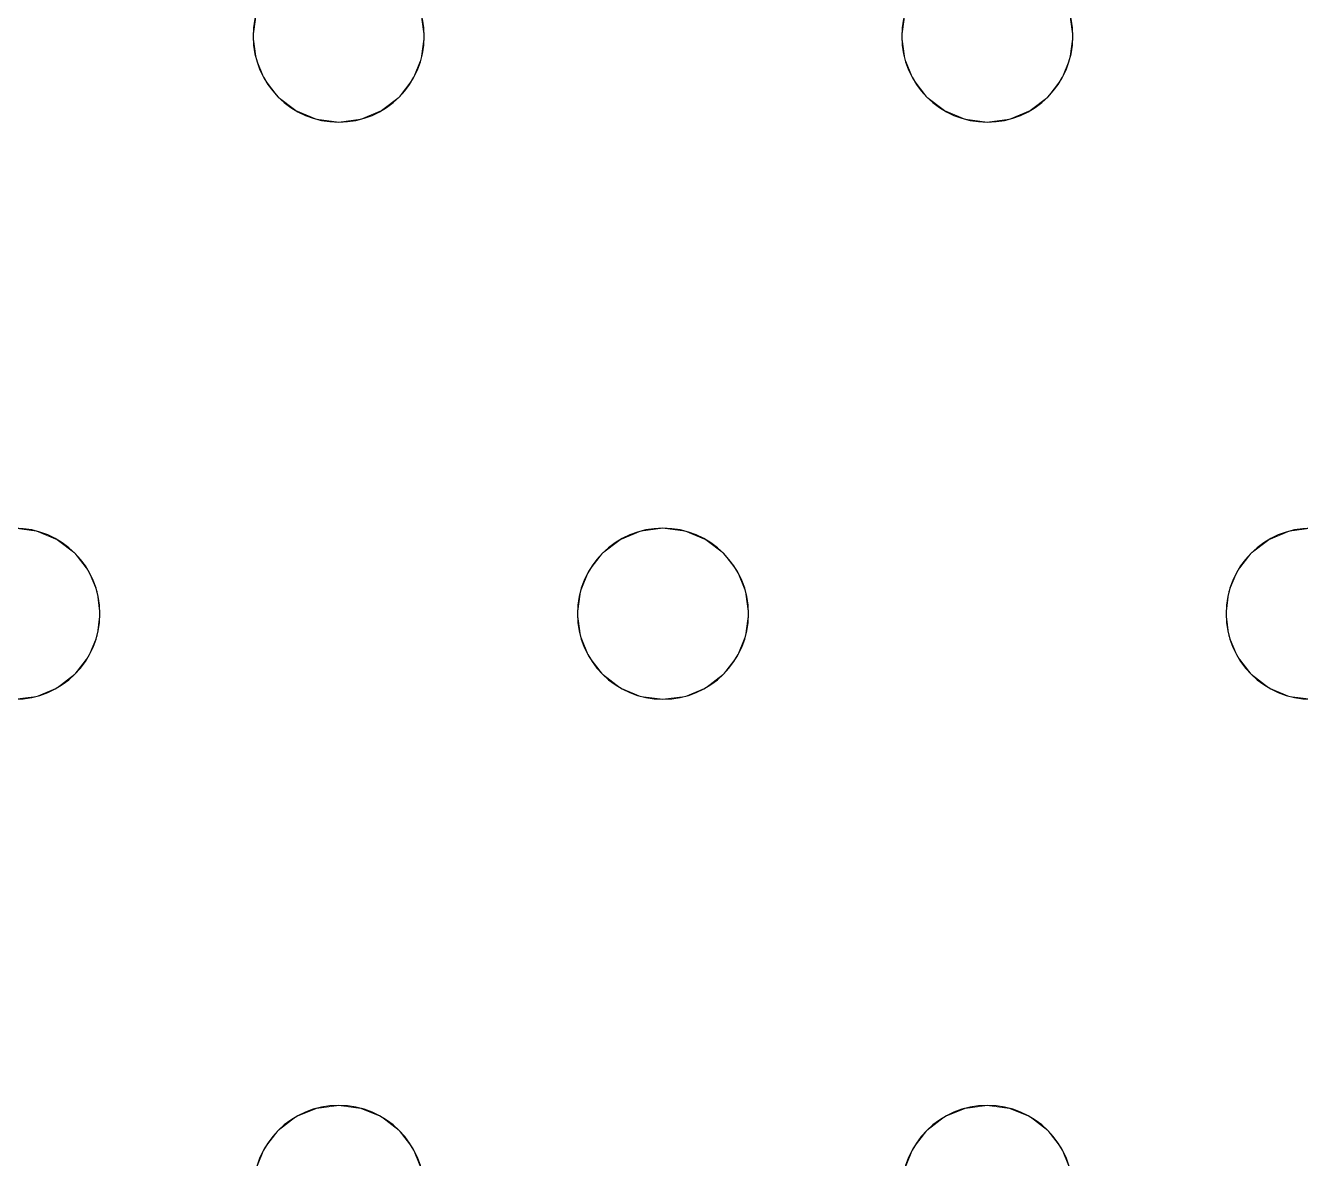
# Model space of a CAD drawing. Header units: millimetres. Extents: x -1 to 1601, y -701 to 1.
# Drawn here: x 1109 to 1168.6, y -339.5 to -286.5 of the extents above; entities that cross this region are included whole.
import ezdxf

# ---------------------------------------------------------------- set-up
doc = ezdxf.new("R2010")
doc.units = ezdxf.units.MM
doc.layers.add('IQ_200_3D', color=1, linetype='Continuous')
doc.layers.add('IQ_204_2D', color=7, linetype='Continuous')

msp = doc.modelspace()

# ---------------------------------------------------------------- linework, layer by layer
at = {"layer": 'IQ_200_3D', "lineweight": 18}
for points, invisible_edges in [([(122.762, -68.034, 850), (1477.238, -68.034, 850), (1477.238, -397.966, 850), (122.762, -397.966, 850)], 10), ([(122.762, -68.034, 860), (122.762, -397.966, 860), (1477.238, -397.966, 860), (1477.238, -68.034, 860)], 5), ([(1119.754, -285.965, 890), (1120.154, -285, 890), (1097.148, -285.965, 890), (1097.284, -287, 890)], 10), ([(1127.481, -285.965, 888), (1150.487, -285, 888), (1150.087, -285.965, 888), (1127.618, -287, 888)], 5), ([(1150.087, -285.965, 890), (1150.487, -285, 890), (1127.481, -285.965, 890), (1127.618, -287, 890)], 10), ([(1180.421, -285.965, 890), (1180.82, -285, 890), (1157.815, -285.965, 890), (1157.951, -287, 890)], 10), ([(1097.284, -287, 888), (1097.148, -285.965, 888), (1119.754, -285.965, 888), (1119.618, -287, 888)], 10), ([(1097.284, -287, 890), (1097.148, -288.035, 890), (1119.618, -287, 890), (1119.754, -285.965, 890)], 10), ([(1119.754, -285.965, 890), (1119.618, -287, 890), (1119.618, -287, 888), (1119.754, -285.965, 888)], 8), ([(1127.618, -287, 890), (1127.481, -285.965, 890), (1127.481, -285.965, 888), (1127.618, -287, 888)], 2), ([(1149.951, -287, 888), (1127.481, -288.035, 888), (1127.618, -287, 888), (1150.087, -285.965, 888)], 5), ([(1149.951, -287, 890), (1150.087, -285.965, 890), (1127.618, -287, 890), (1127.481, -288.035, 890)], 10), ([(1150.087, -285.965, 890), (1149.951, -287, 890), (1149.951, -287, 888), (1150.087, -285.965, 888)], 8), ([(1157.951, -287, 890), (1157.815, -285.965, 890), (1157.815, -285.965, 888), (1157.951, -287, 888)], 2), ([(1157.951, -287, 888), (1157.815, -285.965, 888), (1180.421, -285.965, 888), (1180.284, -287, 888)], 10), ([(1180.284, -287, 890), (1180.421, -285.965, 890), (1157.951, -287, 890), (1157.815, -288.035, 890)], 10), ([(1119.754, -288.035, 890), (1119.618, -287, 890), (1097.148, -288.035, 890), (1096.748, -289, 890)], 10), ([(1097.148, -288.035, 888), (1097.284, -287, 888), (1119.618, -287, 888), (1119.754, -288.035, 888)], 10), ([(1119.618, -287, 890), (1119.754, -288.035, 890), (1119.754, -288.035, 888), (1119.618, -287, 888)], 2), ([(1150.087, -288.035, 888), (1127.082, -289, 888), (1127.481, -288.035, 888), (1149.951, -287, 888)], 5), ([(1150.087, -288.035, 890), (1149.951, -287, 890), (1127.481, -288.035, 890), (1127.082, -289, 890)], 10), ([(1127.481, -288.035, 890), (1127.618, -287, 890), (1127.618, -287, 888), (1127.481, -288.035, 888)], 8), ([(1149.951, -287, 890), (1150.087, -288.035, 890), (1150.087, -288.035, 888), (1149.951, -287, 888)], 2), ([(1180.421, -288.035, 890), (1180.284, -287, 890), (1157.815, -288.035, 890), (1157.415, -289, 890)], 10), ([(1157.815, -288.035, 890), (1157.951, -287, 890), (1157.951, -287, 888), (1157.815, -288.035, 888)], 8), ([(1157.815, -288.035, 888), (1157.951, -287, 888), (1180.284, -287, 888), (1180.421, -288.035, 888)], 10), ([(1119.754, -288.035, 888), (1120.154, -289, 888), (1096.748, -289, 888), (1097.148, -288.035, 888)], 10), ([(1120.154, -289, 890), (1119.754, -288.035, 890), (1096.748, -289, 890)], 14), ([(1119.754, -288.035, 890), (1120.154, -289, 890), (1120.154, -289, 888), (1119.754, -288.035, 888)], 10), ([(1127.082, -289, 890), (1127.481, -288.035, 890), (1127.481, -288.035, 888), (1127.082, -289, 888)], 10), ([(1127.082, -289, 888), (1150.087, -288.035, 888), (1150.487, -289, 888), (1138.784, -310, 888)], 13), ([(1150.487, -289, 890), (1150.087, -288.035, 890), (1127.082, -289, 890)], 14), ([(1150.087, -288.035, 890), (1150.487, -289, 890), (1150.487, -289, 888), (1150.087, -288.035, 888)], 10), ([(1157.415, -289, 890), (1157.815, -288.035, 890), (1157.815, -288.035, 888), (1157.415, -289, 888)], 10), ([(1157.815, -288.035, 888), (1180.421, -288.035, 888), (1157.415, -289, 888)], 3), ([(1180.82, -289, 888), (1169.118, -310, 888), (1157.415, -289, 888), (1180.421, -288.035, 888)], 7), ([(1180.82, -289, 890), (1180.421, -288.035, 890), (1157.415, -289, 890), (1169.118, -310, 890)], 14), ([(1108.451, -310, 888), (1096.113, -289.828, 888), (1096.748, -289, 888), (1120.154, -289, 888)], 13), ([(1120.154, -289, 890), (1096.748, -289, 890), (1108.451, -310, 890), (1120.789, -289.828, 890)], 7), ([(1108.451, -310, 888), (1120.154, -289, 888), (1120.789, -289.828, 888), (1109.486, -310.136, 888)], 5), ([(1120.154, -289, 890), (1120.789, -289.828, 890), (1120.789, -289.828, 888), (1120.154, -289, 888)], 10), ([(1126.446, -289.828, 890), (1127.082, -289, 890), (1127.082, -289, 888), (1126.446, -289.828, 888)], 10), ([(1138.784, -310, 888), (1126.446, -289.828, 888), (1127.082, -289, 888)], 13), ([(1127.082, -289, 890), (1126.446, -289.828, 890), (1138.784, -310, 890)], 14), ([(1138.784, -310, 890), (1151.122, -289.828, 890), (1150.487, -289, 890), (1127.082, -289, 890)], 13), ([(1138.784, -310, 888), (1150.487, -289, 888), (1151.122, -289.828, 888), (1139.82, -310.136, 888)], 5), ([(1150.487, -289, 890), (1151.122, -289.828, 890), (1151.122, -289.828, 888), (1150.487, -289, 888)], 10), ([(1156.779, -289.828, 890), (1157.415, -289, 890), (1157.415, -289, 888), (1156.779, -289.828, 888)], 10), ([(1156.779, -289.828, 888), (1157.415, -289, 888), (1169.118, -310, 888), (1168.082, -310.136, 888)], 10), ([(1169.118, -310, 890), (1157.415, -289, 890), (1156.779, -289.828, 890), (1168.082, -310.136, 890)], 5), ([(1109.486, -310.136, 890), (1121.618, -290.464, 890), (1120.789, -289.828, 890), (1108.451, -310, 890)], 5), ([(1109.486, -310.136, 888), (1120.789, -289.828, 888), (1121.618, -290.464, 888), (1110.451, -310.536, 888)], 5), ([(1120.789, -289.828, 890), (1121.618, -290.464, 890), (1121.618, -290.464, 888), (1120.789, -289.828, 888)], 10), ([(1125.618, -290.464, 890), (1126.446, -289.828, 890), (1126.446, -289.828, 888), (1125.618, -290.464, 888)], 10), ([(1137.749, -310.136, 888), (1125.618, -290.464, 888), (1126.446, -289.828, 888), (1138.784, -310, 888)], 5), ([(1137.749, -310.136, 890), (1138.784, -310, 890), (1126.446, -289.828, 890), (1125.618, -290.464, 890)], 10), ([(1139.82, -310.136, 890), (1151.951, -290.464, 890), (1151.122, -289.828, 890), (1138.784, -310, 890)], 5), ([(1151.951, -290.464, 888), (1140.784, -310.536, 888), (1139.82, -310.136, 888), (1151.122, -289.828, 888)], 5), ([(1151.122, -289.828, 890), (1151.951, -290.464, 890), (1151.951, -290.464, 888), (1151.122, -289.828, 888)], 10), ([(1155.951, -290.464, 890), (1156.779, -289.828, 890), (1156.779, -289.828, 888), (1155.951, -290.464, 888)], 10), ([(1155.951, -290.464, 888), (1156.779, -289.828, 888), (1168.082, -310.136, 888), (1167.118, -310.536, 888)], 10), ([(1168.082, -310.136, 890), (1156.779, -289.828, 890), (1155.951, -290.464, 890), (1167.118, -310.536, 890)], 5), ([(1110.451, -310.536, 890), (1122.582, -290.864, 890), (1121.618, -290.464, 890), (1109.486, -310.136, 890)], 5), ([(1110.451, -310.536, 888), (1121.618, -290.464, 888), (1122.582, -290.864, 888), (1111.279, -311.172, 888)], 5), ([(1111.279, -311.172, 890), (1123.618, -291, 890), (1122.582, -290.864, 890), (1110.451, -310.536, 890)], 5), ([(1123.618, -291, 888), (1111.915, -312, 888), (1111.279, -311.172, 888), (1122.582, -290.864, 888)], 5), ([(1123.618, -291, 890), (1111.279, -311.172, 890), (1111.915, -312, 890), (1135.32, -312, 890)], 13), ([(1135.32, -312, 888), (1112.315, -312.965, 888), (1111.915, -312, 888), (1123.618, -291, 888)], 13), ([(1121.618, -290.464, 890), (1122.582, -290.864, 890), (1122.582, -290.864, 888), (1121.618, -290.464, 888)], 10), ([(1123.618, -291, 888), (1122.582, -290.864, 888), (1122.582, -290.864, 890), (1123.618, -291, 890)], 10), ([(1124.653, -290.864, 888), (1123.618, -291, 888), (1123.618, -291, 890), (1124.653, -290.864, 890)], 10), ([(1135.956, -311.172, 888), (1123.618, -291, 888), (1124.653, -290.864, 888), (1136.784, -310.536, 888)], 5), ([(1123.618, -291, 890), (1135.32, -312, 890), (1135.956, -311.172, 890), (1124.653, -290.864, 890)], 5), ([(1135.956, -311.172, 888), (1135.32, -312, 888), (1123.618, -291, 888)], 14), ([(1124.653, -290.864, 890), (1125.618, -290.464, 890), (1125.618, -290.464, 888), (1124.653, -290.864, 888)], 10), ([(1125.618, -290.464, 888), (1137.749, -310.136, 888), (1136.784, -310.536, 888), (1124.653, -290.864, 888)], 5), ([(1136.784, -310.536, 890), (1137.749, -310.136, 890), (1125.618, -290.464, 890), (1124.653, -290.864, 890)], 10), ([(1124.653, -290.864, 890), (1135.956, -311.172, 890), (1136.784, -310.536, 890)], 13), ([(1151.951, -290.464, 890), (1139.82, -310.136, 890), (1140.784, -310.536, 890), (1152.916, -290.864, 890)], 5), ([(1152.916, -290.864, 888), (1140.784, -310.536, 888), (1151.951, -290.464, 888)], 3), ([(1141.613, -311.172, 888), (1140.784, -310.536, 888), (1152.916, -290.864, 888), (1153.951, -291, 888)], 10), ([(1141.613, -311.172, 890), (1153.951, -291, 890), (1152.916, -290.864, 890), (1140.784, -310.536, 890)], 5), ([(1142.248, -312, 888), (1141.613, -311.172, 888), (1153.951, -291, 888), (1165.653, -312, 888)], 14), ([(1153.951, -291, 890), (1141.613, -311.172, 890), (1142.248, -312, 890), (1165.653, -312, 890)], 13), ([(1151.951, -290.464, 890), (1152.916, -290.864, 890), (1152.916, -290.864, 888), (1151.951, -290.464, 888)], 10), ([(1153.951, -291, 888), (1152.916, -290.864, 888), (1152.916, -290.864, 890), (1153.951, -291, 890)], 10), ([(1154.986, -290.864, 888), (1153.951, -291, 888), (1153.951, -291, 890), (1154.986, -290.864, 890)], 10), ([(1153.951, -291, 888), (1154.986, -290.864, 888), (1166.289, -311.172, 888), (1165.653, -312, 888)], 10), ([(1153.951, -291, 890), (1165.653, -312, 890), (1166.289, -311.172, 890), (1154.986, -290.864, 890)], 5), ([(1154.986, -290.864, 890), (1155.951, -290.464, 890), (1155.951, -290.464, 888), (1154.986, -290.864, 888)], 10), ([(1154.986, -290.864, 888), (1155.951, -290.464, 888), (1167.118, -310.536, 888), (1166.289, -311.172, 888)], 10), ([(1167.118, -310.536, 890), (1155.951, -290.464, 890), (1154.986, -290.864, 890), (1166.289, -311.172, 890)], 5), ([(1108.451, -310, 888), (1109.486, -310.136, 888), (1109.486, -310.136, 890), (1108.451, -310, 890)], 10), ([(1137.749, -310.136, 888), (1138.784, -310, 888), (1138.784, -310, 890), (1137.749, -310.136, 890)], 10), ([(1138.784, -310, 888), (1139.82, -310.136, 888), (1139.82, -310.136, 890), (1138.784, -310, 890)], 10), ([(1168.082, -310.136, 888), (1169.118, -310, 888), (1169.118, -310, 890), (1168.082, -310.136, 890)], 10), ([(1110.451, -310.536, 890), (1109.486, -310.136, 890), (1109.486, -310.136, 888), (1110.451, -310.536, 888)], 10), ([(1111.279, -311.172, 890), (1110.451, -310.536, 890), (1110.451, -310.536, 888), (1111.279, -311.172, 888)], 10), ([(1136.784, -310.536, 890), (1135.956, -311.172, 890), (1135.956, -311.172, 888), (1136.784, -310.536, 888)], 10), ([(1137.749, -310.136, 890), (1136.784, -310.536, 890), (1136.784, -310.536, 888), (1137.749, -310.136, 888)], 10), ([(1140.784, -310.536, 890), (1139.82, -310.136, 890), (1139.82, -310.136, 888), (1140.784, -310.536, 888)], 10), ([(1141.613, -311.172, 890), (1140.784, -310.536, 890), (1140.784, -310.536, 888), (1141.613, -311.172, 888)], 10), ([(1167.118, -310.536, 890), (1166.289, -311.172, 890), (1166.289, -311.172, 888), (1167.118, -310.536, 888)], 10), ([(1168.082, -310.136, 890), (1167.118, -310.536, 890), (1167.118, -310.536, 888), (1168.082, -310.136, 888)], 10), ([(1111.915, -312, 890), (1111.279, -311.172, 890), (1111.279, -311.172, 888), (1111.915, -312, 888)], 10), ([(1135.956, -311.172, 890), (1135.32, -312, 890), (1135.32, -312, 888), (1135.956, -311.172, 888)], 10), ([(1142.248, -312, 890), (1141.613, -311.172, 890), (1141.613, -311.172, 888), (1142.248, -312, 888)], 10), ([(1166.289, -311.172, 890), (1165.653, -312, 890), (1165.653, -312, 888), (1166.289, -311.172, 888)], 10), ([(1112.315, -312.965, 890), (1111.915, -312, 890), (1111.915, -312, 888), (1112.315, -312.965, 888)], 10), ([(1112.315, -312.965, 890), (1134.921, -312.965, 890), (1135.32, -312, 890), (1111.915, -312, 890)], 5), ([(1134.921, -312.965, 888), (1112.451, -314, 888), (1112.315, -312.965, 888), (1135.32, -312, 888)], 5), ([(1135.32, -312, 890), (1134.921, -312.965, 890), (1134.921, -312.965, 888), (1135.32, -312, 888)], 10), ([(1142.648, -312.965, 890), (1142.248, -312, 890), (1142.248, -312, 888), (1142.648, -312.965, 888)], 10), ([(1142.648, -312.965, 888), (1142.248, -312, 888), (1165.653, -312, 888), (1165.254, -312.965, 888)], 10), ([(1142.648, -312.965, 890), (1165.254, -312.965, 890), (1165.653, -312, 890), (1142.248, -312, 890)], 5), ([(1165.653, -312, 890), (1165.254, -312.965, 890), (1165.254, -312.965, 888), (1165.653, -312, 888)], 10), ([(1112.451, -314, 890), (1112.315, -312.965, 890), (1112.315, -312.965, 888), (1112.451, -314, 888)], 2), ([(1134.784, -314, 888), (1112.315, -315.035, 888), (1112.451, -314, 888), (1134.921, -312.965, 888)], 5), ([(1112.451, -314, 890), (1134.784, -314, 890), (1134.921, -312.965, 890), (1112.315, -312.965, 890)], 5), ([(1134.921, -312.965, 890), (1134.784, -314, 890), (1134.784, -314, 888), (1134.921, -312.965, 888)], 8), ([(1142.784, -314, 890), (1142.648, -312.965, 890), (1142.648, -312.965, 888), (1142.784, -314, 888)], 2), ([(1142.784, -314, 888), (1142.648, -312.965, 888), (1165.254, -312.965, 888), (1165.118, -314, 888)], 10), ([(1142.784, -314, 890), (1165.118, -314, 890), (1165.254, -312.965, 890), (1142.648, -312.965, 890)], 5), ([(1165.254, -312.965, 890), (1165.118, -314, 890), (1165.118, -314, 888), (1165.254, -312.965, 888)], 8), ([(1134.921, -315.035, 888), (1111.915, -316, 888), (1112.315, -315.035, 888), (1134.784, -314, 888)], 5), ([(1112.315, -315.035, 890), (1112.451, -314, 890), (1112.451, -314, 888), (1112.315, -315.035, 888)], 8), ([(1112.315, -315.035, 890), (1134.921, -315.035, 890), (1134.784, -314, 890), (1112.451, -314, 890)], 5), ([(1134.784, -314, 890), (1134.921, -315.035, 890), (1134.921, -315.035, 888), (1134.784, -314, 888)], 2), ([(1165.254, -315.035, 888), (1142.248, -316, 888), (1142.648, -315.035, 888), (1165.118, -314, 888)], 5), ([(1142.648, -315.035, 890), (1142.248, -316, 890), (1165.254, -315.035, 890), (1165.118, -314, 890)], 10), ([(1142.648, -315.035, 890), (1142.784, -314, 890), (1142.784, -314, 888), (1142.648, -315.035, 888)], 8), ([(1142.784, -314, 888), (1165.118, -314, 888), (1142.648, -315.035, 888)], 3), ([(1165.118, -314, 890), (1142.784, -314, 890), (1142.648, -315.035, 890)], 13), ([(1165.118, -314, 890), (1165.254, -315.035, 890), (1165.254, -315.035, 888), (1165.118, -314, 888)], 2), ([(1111.915, -316, 890), (1112.315, -315.035, 890), (1112.315, -315.035, 888), (1111.915, -316, 888)], 10), ([(1135.32, -316, 888), (1111.915, -316, 888), (1134.921, -315.035, 888)], 3), ([(1111.915, -316, 890), (1135.32, -316, 890), (1134.921, -315.035, 890), (1112.315, -315.035, 890)], 5), ([(1134.921, -315.035, 890), (1135.32, -316, 890), (1135.32, -316, 888), (1134.921, -315.035, 888)], 10), ([(1142.248, -316, 890), (1142.648, -315.035, 890), (1142.648, -315.035, 888), (1142.248, -316, 888)], 10), ([(1142.248, -316, 888), (1165.254, -315.035, 888), (1165.653, -316, 888), (1153.951, -337, 888)], 13), ([(1165.653, -316, 890), (1165.254, -315.035, 890), (1142.248, -316, 890), (1153.951, -337, 890)], 14), ([(1165.254, -315.035, 890), (1165.653, -316, 890), (1165.653, -316, 888), (1165.254, -315.035, 888)], 10), ([(1111.279, -316.828, 890), (1111.915, -316, 890), (1111.915, -316, 888), (1111.279, -316.828, 888)], 10), ([(1111.915, -316, 888), (1135.32, -316, 888), (1123.618, -337, 888), (1111.279, -316.828, 888)], 7), ([(1111.279, -316.828, 890), (1122.582, -337.136, 890), (1123.618, -337, 890), (1111.915, -316, 890)], 5), ([(1123.618, -337, 890), (1135.956, -316.828, 890), (1135.32, -316, 890), (1111.915, -316, 890)], 13), ([(1135.956, -316.828, 888), (1124.653, -337.136, 888), (1123.618, -337, 888), (1135.32, -316, 888)], 5), ([(1135.32, -316, 890), (1135.956, -316.828, 890), (1135.956, -316.828, 888), (1135.32, -316, 888)], 10), ([(1141.613, -316.828, 890), (1142.248, -316, 890), (1142.248, -316, 888), (1141.613, -316.828, 888)], 10), ([(1141.613, -316.828, 888), (1142.248, -316, 888), (1153.951, -337, 888), (1152.916, -337.136, 888)], 10), ([(1153.951, -337, 890), (1142.248, -316, 890), (1141.613, -316.828, 890), (1152.916, -337.136, 890)], 5), ([(1153.951, -337, 888), (1165.653, -316, 888), (1166.289, -316.828, 888), (1154.986, -337.136, 888)], 5), ([(1166.289, -316.828, 890), (1165.653, -316, 890), (1153.951, -337, 890), (1154.986, -337.136, 890)], 10), ([(1165.653, -316, 890), (1166.289, -316.828, 890), (1166.289, -316.828, 888), (1165.653, -316, 888)], 10), ([(1110.451, -317.464, 890), (1111.279, -316.828, 890), (1111.279, -316.828, 888), (1110.451, -317.464, 888)], 10), ([(1122.582, -337.136, 888), (1110.451, -317.464, 888), (1111.279, -316.828, 888), (1123.618, -337, 888)], 5), ([(1122.582, -337.136, 890), (1111.279, -316.828, 890), (1110.451, -317.464, 890), (1121.618, -337.536, 890)], 5), ([(1124.653, -337.136, 890), (1136.784, -317.464, 890), (1135.956, -316.828, 890), (1123.618, -337, 890)], 5), ([(1136.784, -317.464, 888), (1124.653, -337.136, 888), (1135.956, -316.828, 888)], 3), ([(1135.956, -316.828, 890), (1136.784, -317.464, 890), (1136.784, -317.464, 888), (1135.956, -316.828, 888)], 10), ([(1140.784, -317.464, 890), (1141.613, -316.828, 890), (1141.613, -316.828, 888), (1140.784, -317.464, 888)], 10), ([(1140.784, -317.464, 888), (1141.613, -316.828, 888), (1152.916, -337.136, 888), (1151.951, -337.536, 888)], 10), ([(1152.916, -337.136, 890), (1141.613, -316.828, 890), (1140.784, -317.464, 890), (1151.951, -337.536, 890)], 5), ([(1154.986, -337.136, 888), (1166.289, -316.828, 888), (1167.118, -317.464, 888), (1155.951, -337.536, 888)], 5), ([(1167.118, -317.464, 890), (1166.289, -316.828, 890), (1154.986, -337.136, 890), (1155.951, -337.536, 890)], 10), ([(1166.289, -316.828, 890), (1167.118, -317.464, 890), (1167.118, -317.464, 888), (1166.289, -316.828, 888)], 10), ([(1109.486, -317.864, 890), (1110.451, -317.464, 890), (1110.451, -317.464, 888), (1109.486, -317.864, 888)], 10), ([(1109.486, -317.864, 888), (1110.451, -317.464, 888), (1121.618, -337.536, 888), (1120.789, -338.172, 888)], 10), ([(1121.618, -337.536, 890), (1110.451, -317.464, 890), (1109.486, -317.864, 890), (1120.789, -338.172, 890)], 5), ([(1122.582, -337.136, 888), (1121.618, -337.536, 888), (1110.451, -317.464, 888)], 14), ([(1125.618, -337.536, 888), (1124.653, -337.136, 888), (1136.784, -317.464, 888), (1137.749, -317.864, 888)], 10), ([(1125.618, -337.536, 890), (1137.749, -317.864, 890), (1136.784, -317.464, 890), (1124.653, -337.136, 890)], 5), ([(1136.784, -317.464, 890), (1137.749, -317.864, 890), (1137.749, -317.864, 888), (1136.784, -317.464, 888)], 10), ([(1139.82, -317.864, 890), (1140.784, -317.464, 890), (1140.784, -317.464, 888), (1139.82, -317.864, 888)], 10), ([(1139.82, -317.864, 888), (1140.784, -317.464, 888), (1151.951, -337.536, 888), (1151.122, -338.172, 888)], 10), ([(1139.82, -317.864, 890), (1151.122, -338.172, 890), (1151.951, -337.536, 890), (1140.784, -317.464, 890)], 5), ([(1155.951, -337.536, 888), (1167.118, -317.464, 888), (1168.082, -317.864, 888)], 13), ([(1168.082, -317.864, 890), (1167.118, -317.464, 890), (1155.951, -337.536, 890), (1156.779, -338.172, 890)], 10), ([(1167.118, -317.464, 890), (1168.082, -317.864, 890), (1168.082, -317.864, 888), (1167.118, -317.464, 888)], 10), ([(1096.748, -339, 888), (1096.113, -338.172, 888), (1108.451, -318, 888), (1120.154, -339, 888)], 14), ([(1120.154, -339, 890), (1108.451, -318, 890), (1096.748, -339, 890), (1097.148, -339.965, 890)], 11), ([(1109.486, -317.864, 888), (1108.451, -318, 888), (1108.451, -318, 890), (1109.486, -317.864, 890)], 10), ([(1108.451, -318, 888), (1109.486, -317.864, 888), (1120.789, -338.172, 888), (1120.154, -339, 888)], 10), ([(1120.789, -338.172, 890), (1109.486, -317.864, 890), (1108.451, -318, 890), (1120.154, -339, 890)], 5), ([(1126.446, -338.172, 888), (1125.618, -337.536, 888), (1137.749, -317.864, 888), (1138.784, -318, 888)], 10), ([(1126.446, -338.172, 890), (1138.784, -318, 890), (1137.749, -317.864, 890), (1125.618, -337.536, 890)], 5), ([(1138.784, -318, 888), (1150.487, -339, 888), (1127.082, -339, 888), (1126.446, -338.172, 888)], 11), ([(1127.082, -339, 890), (1150.487, -339, 890), (1138.784, -318, 890), (1126.446, -338.172, 890)], 7), ([(1138.784, -318, 888), (1137.749, -317.864, 888), (1137.749, -317.864, 890), (1138.784, -318, 890)], 10), ([(1139.82, -317.864, 888), (1138.784, -318, 888), (1138.784, -318, 890), (1139.82, -317.864, 890)], 10), ([(1151.122, -338.172, 888), (1150.487, -339, 888), (1138.784, -318, 888), (1139.82, -317.864, 888)], 10), ([(1138.784, -318, 890), (1150.487, -339, 890), (1151.122, -338.172, 890), (1139.82, -317.864, 890)], 5), ([(1168.082, -317.864, 888), (1169.118, -318, 888), (1156.779, -338.172, 888), (1155.951, -337.536, 888)], 10), ([(1169.118, -318, 890), (1168.082, -317.864, 890), (1156.779, -338.172, 890), (1157.415, -339, 890)], 10), ([(1169.118, -318, 888), (1180.82, -339, 888), (1157.415, -339, 888), (1156.779, -338.172, 888)], 11), ([(1180.82, -339, 890), (1181.456, -338.172, 890), (1169.118, -318, 890), (1157.415, -339, 890)], 14), ([(1169.118, -318, 888), (1168.082, -317.864, 888), (1168.082, -317.864, 890), (1169.118, -318, 890)], 10), ([(1122.582, -337.136, 890), (1121.618, -337.536, 890), (1121.618, -337.536, 888), (1122.582, -337.136, 888)], 10), ([(1122.582, -337.136, 888), (1123.618, -337, 888), (1123.618, -337, 890), (1122.582, -337.136, 890)], 10), ([(1123.618, -337, 888), (1124.653, -337.136, 888), (1124.653, -337.136, 890), (1123.618, -337, 890)], 10), ([(1125.618, -337.536, 890), (1124.653, -337.136, 890), (1124.653, -337.136, 888), (1125.618, -337.536, 888)], 10), ([(1152.916, -337.136, 890), (1151.951, -337.536, 890), (1151.951, -337.536, 888), (1152.916, -337.136, 888)], 10), ([(1152.916, -337.136, 888), (1153.951, -337, 888), (1153.951, -337, 890), (1152.916, -337.136, 890)], 10), ([(1153.951, -337, 888), (1154.986, -337.136, 888), (1154.986, -337.136, 890), (1153.951, -337, 890)], 10), ([(1155.951, -337.536, 890), (1154.986, -337.136, 890), (1154.986, -337.136, 888), (1155.951, -337.536, 888)], 10), ([(1121.618, -337.536, 890), (1120.789, -338.172, 890), (1120.789, -338.172, 888), (1121.618, -337.536, 888)], 10), ([(1126.446, -338.172, 890), (1125.618, -337.536, 890), (1125.618, -337.536, 888), (1126.446, -338.172, 888)], 10), ([(1151.951, -337.536, 890), (1151.122, -338.172, 890), (1151.122, -338.172, 888), (1151.951, -337.536, 888)], 10), ([(1156.779, -338.172, 890), (1155.951, -337.536, 890), (1155.951, -337.536, 888), (1156.779, -338.172, 888)], 10), ([(1120.789, -338.172, 890), (1120.154, -339, 890), (1120.154, -339, 888), (1120.789, -338.172, 888)], 10), ([(1127.082, -339, 890), (1126.446, -338.172, 890), (1126.446, -338.172, 888), (1127.082, -339, 888)], 10), ([(1151.122, -338.172, 890), (1150.487, -339, 890), (1150.487, -339, 888), (1151.122, -338.172, 888)], 10), ([(1157.415, -339, 890), (1156.779, -338.172, 890), (1156.779, -338.172, 888), (1157.415, -339, 888)], 10), ([(1097.148, -339.965, 888), (1096.748, -339, 888), (1120.154, -339, 888), (1119.754, -339.965, 888)], 10), ([(1097.148, -339.965, 890), (1119.754, -339.965, 890), (1120.154, -339, 890)], 13), ([(1120.154, -339, 890), (1119.754, -339.965, 890), (1119.754, -339.965, 888), (1120.154, -339, 888)], 10), ([(1127.481, -339.965, 890), (1127.082, -339, 890), (1127.082, -339, 888), (1127.481, -339.965, 888)], 10), ([(1127.481, -339.965, 888), (1127.082, -339, 888), (1150.487, -339, 888), (1150.087, -339.965, 888)], 10), ([(1150.487, -339, 890), (1127.082, -339, 890), (1127.481, -339.965, 890), (1150.087, -339.965, 890)], 5), ([(1150.487, -339, 890), (1150.087, -339.965, 890), (1150.087, -339.965, 888), (1150.487, -339, 888)], 10), ([(1157.815, -339.965, 890), (1157.415, -339, 890), (1157.415, -339, 888), (1157.815, -339.965, 888)], 10), ([(1157.815, -339.965, 888), (1157.415, -339, 888), (1180.82, -339, 888), (1180.421, -339.965, 888)], 10), ([(1157.815, -339.965, 890), (1180.421, -339.965, 890), (1180.82, -339, 890), (1157.415, -339, 890)], 5)]:
    msp.add_3dface(points, dxfattribs=dict(at, invisible_edges=invisible_edges))
at = {"layer": 'IQ_204_2D'}
for centre, start, end in [((1123.618, -287), 0, 180), ((1153.951, -287), 0, 180), ((1123.618, -287), 180, 0), ((1153.951, -287), 180, 0), ((1108.451, -314), 0, 180), ((1138.784, -314), 360, 180), ((1169.118, -314), 0, 180), ((1108.451, -314), 180, 360), ((1138.784, -314), 180, 360), ((1169.118, -314), 180, 360), ((1123.618, -341), 360, 180), ((1153.951, -341), 0, 180)]:
    msp.add_arc(centre, 4, start, end, dxfattribs=at)

# ---------------------------------------------------------------- meshes
at = {"layer": 'IQ_200_3D', "lineweight": 18}
mesh = msp.add_polyface(dxfattribs=at)
corners = [(1600, 0, 850), (1600, -700, 850), (0, -700, 850), (0, 0, 850), (1210.5, -594, 850), (1211.556, -602.023, 850), (1214.653, -609.5, 850), (1219.58, -615.92, 850), (1226, -620.847, 850), (1233.477, -623.944, 850), (1241.5, -625, 850), (1459.5, -625, 850), (1467.523, -623.944, 850), (1475, -620.847, 850), (1481.42, -615.92, 850), (1486.347, -609.5, 850), (1489.444, -602.023, 850), (1490.5, -594, 850), (1490.5, -476, 850), (1489.444, -467.977, 850), (1486.347, -460.5, 850), (1481.42, -454.08, 850), (1475, -449.153, 850), (1467.523, -446.056, 850), (1459.5, -445, 850), (1241.5, -445, 850), (1233.477, -446.056, 850), (1226, -449.153, 850), (1219.58, -454.08, 850), (1214.653, -460.5, 850), (1211.556, -467.977, 850), (1210.5, -476, 850), (1477.5, -68.034, 850), (122.5, -68.034, 850), (110.412, -69.625, 850), (99.148, -74.291, 850), (89.475, -81.713, 850), (82.053, -91.386, 850), (77.388, -102.65, 850), (75.796, -114.738, 850), (75.796, -351.262, 850), (77.388, -363.35, 850), (82.053, -374.614, 850), (89.475, -384.287, 850), (99.148, -391.709, 850), (110.412, -396.375, 850), (122.5, -397.966, 850), (1477.5, -397.966, 850), (1489.588, -396.375, 850), (1500.852, -391.709, 850), (1510.525, -384.287, 850), (1517.947, -374.614, 850), (1522.612, -363.35, 850), (1524.204, -351.262, 850), (1524.204, -114.738, 850), (1522.612, -102.65, 850), (1517.947, -91.386, 850), (1510.525, -81.713, 850), (1500.852, -74.291, 850), (1489.588, -69.625, 850)]
mesh.append_faces([[corners[k] for k in face] for face in [(37, 3, 36), (35, 3, 34), (4, 46, 31), (31, 46, 30), (55, 0, 54), (16, 1, 15), (14, 1, 13), (21, 49, 20), (11, 1, 10)]], dxfattribs={"vtx0": -1, "vtx1": -1})
mesh.append_faces([[corners[k] for k in face] for face in [(3, 37, 38), (3, 38, 39), (3, 39, 40, 2), (2, 40, 41), (46, 4, 5), (2, 6, 7), (46, 29, 30), (46, 28, 29), (26, 46, 47, 25), (46, 26, 27), (0, 59, 32, 3), (20, 49, 50, 19), (47, 24, 25), (0, 55, 56), (1, 52, 53), (19, 50, 51, 18), (1, 16, 17)]], dxfattribs={"vtx0": -1, "vtx2": -1})
mesh.append_faces([[corners[k] for k in face] for face in [(2, 45, 46, 5), (1, 17, 18, 51)]], dxfattribs={"vtx0": -1, "vtx2": -1, "vtx3": -1})
mesh.append_faces([[corners[k] for k in face] for face in [(41, 42, 2), (35, 36, 3), (33, 34, 3, 32), (43, 44, 2), (44, 45, 2), (42, 43, 2), (5, 6, 2), (27, 28, 46), (7, 8, 2), (8, 9, 2), (58, 59, 0), (56, 57, 0), (57, 58, 0), (51, 52, 1), (23, 24, 47), (11, 12, 1), (12, 13, 1), (14, 15, 1)]], dxfattribs={"vtx1": -1, "vtx2": -1})
mesh.append_faces([[corners[k] for k in face] for face in [(1, 2, 9, 10), (47, 48, 22, 23), (48, 49, 21, 22), (53, 54, 0, 1)]], dxfattribs={"vtx1": -1, "vtx3": -1})
mesh = msp.add_polyface(dxfattribs=at)
corners = [(1600, -700, 900), (1600, -23, 900), (0, -23, 900), (0, -700, 900), (90, -35.113, 900), (1510, -35.113, 900), (1529.382, -37.665, 900), (1547.443, -45.146, 900), (1562.953, -57.047, 900), (1574.854, -72.557, 900), (1582.335, -90.618, 900), (1584.887, -110, 900), (1584.887, -610, 900), (1582.335, -629.382, 900), (1574.854, -647.443, 900), (1562.953, -662.953, 900), (1547.443, -674.854, 900), (1529.382, -682.335, 900), (1510, -684.887, 900), (90, -684.887, 900), (70.618, -682.335, 900), (52.557, -674.854, 900), (37.047, -662.953, 900), (25.146, -647.443, 900), (17.665, -629.382, 900), (15.113, -610, 900), (15.113, -110, 900), (17.665, -90.618, 900), (25.146, -72.557, 900), (37.047, -57.047, 900), (52.557, -45.146, 900), (70.618, -37.665, 900)]
mesh.append_faces([[corners[k] for k in face] for face in [(9, 1, 8), (14, 0, 13), (31, 2, 30), (28, 2, 27), (21, 3, 20), (23, 3, 22)]], dxfattribs={"vtx0": -1, "vtx1": -1})
mesh.append_faces([[corners[k] for k in face] for face in [(1, 9, 10), (1, 11, 12, 0), (0, 14, 15), (0, 18, 19), (2, 28, 29), (3, 23, 24)]], dxfattribs={"vtx0": -1, "vtx2": -1})
mesh.append_faces([[corners[k] for k in face] for face in [(10, 11, 1), (5, 6, 1), (7, 8, 1), (6, 7, 1), (12, 13, 0), (15, 16, 0), (17, 18, 0), (16, 17, 0), (31, 4, 2), (29, 30, 2), (26, 27, 2), (21, 22, 3), (24, 25, 3)]], dxfattribs={"vtx1": -1, "vtx2": -1})
mesh.append_faces([[corners[k] for k in face] for face in [(4, 5, 1, 2), (25, 26, 2, 3), (19, 20, 3, 0)]], dxfattribs={"vtx1": -1, "vtx3": -1})
mesh = msp.add_polyface(dxfattribs=at)
corners = [(1510, -48.392, 890), (90, -48.392, 890), (66.424, -53.082, 890), (46.437, -66.437, 890), (33.082, -86.424, 890), (28.392, -110, 890), (28.392, -610, 890), (33.082, -633.576, 890), (46.437, -653.563, 890), (66.424, -666.918, 890), (90, -671.608, 890), (1510, -671.608, 890), (1533.576, -666.918, 890), (1553.563, -653.563, 890), (1566.918, -633.576, 890), (1571.608, -610, 890), (1571.608, -110, 890), (1566.918, -86.424, 890), (1553.563, -66.437, 890), (1533.576, -53.082, 890), (122.5, -418.034, 890), (1477.5, -418.034, 890), (1489.656, -419.634, 890), (1500.983, -424.326, 890), (1510.71, -431.79, 890), (1518.174, -441.517, 890), (1522.866, -452.844, 890), (1524.466, -465, 890), (1524.466, -605, 890), (1522.866, -617.156, 890), (1518.174, -628.483, 890), (1510.71, -638.21, 890), (1500.983, -645.674, 890), (1489.656, -650.366, 890), (1477.5, -651.966, 890), (122.5, -651.966, 890), (110.344, -650.366, 890), (99.017, -645.674, 890), (89.29, -638.21, 890), (81.826, -628.483, 890), (77.134, -617.156, 890), (75.534, -605, 890), (75.534, -465, 890), (77.134, -452.844, 890), (81.826, -441.517, 890), (89.29, -431.79, 890), (99.017, -424.326, 890), (110.344, -419.634, 890), (122.5, -68.034, 890), (1477.5, -68.034, 890), (1489.588, -69.625, 890), (1500.852, -74.291, 890), (1510.525, -81.713, 890), (1517.947, -91.386, 890), (1522.612, -102.65, 890), (1524.204, -114.738, 890), (1524.204, -351.262, 890), (1522.612, -363.35, 890), (1517.947, -374.614, 890), (1510.525, -384.287, 890), (1500.852, -391.709, 890), (1489.588, -396.375, 890), (1477.5, -397.966, 890), (122.5, -397.966, 890), (110.412, -396.375, 890), (99.148, -391.709, 890), (89.475, -384.287, 890), (82.053, -374.614, 890), (77.388, -363.35, 890), (75.796, -351.262, 890), (75.796, -114.738, 890), (77.388, -102.65, 890), (82.053, -91.386, 890), (89.475, -81.713, 890), (99.148, -74.291, 890), (110.412, -69.625, 890)]
mesh.append_faces([[corners[k] for k in face] for face in [(65, 47, 64), (75, 1, 74), (71, 5, 70), (73, 2, 72)]], dxfattribs={"vtx0": -1, "vtx1": -1})
mesh.append_faces([[corners[k] for k in face] for face in [(15, 28, 29, 14), (11, 32, 33), (16, 55, 56, 15), (54, 17, 18, 53), (53, 18, 19, 52), (52, 19, 0, 51), (0, 50, 51), (10, 37, 38, 9), (64, 47, 20, 63), (8, 39, 40, 7), (39, 8, 9, 38), (69, 42, 43), (1, 75, 48, 0), (3, 71, 72, 2)]], dxfattribs={"vtx0": -1, "vtx2": -1})
mesh.append_faces([[corners[k] for k in face] for face in [(6, 41, 42, 69)]], dxfattribs={"vtx0": -1, "vtx2": -1, "vtx3": -1})
mesh.append_faces([[corners[k] for k in face] for face in [(11, 33, 34, 35), (71, 3, 4, 5)]], dxfattribs={"vtx0": -1, "vtx3": -1})
mesh.append_faces([[corners[k] for k in face] for face in [(49, 50, 0, 48), (36, 37, 10)]], dxfattribs={"vtx1": -1, "vtx2": -1})
mesh.append_faces([[corners[k] for k in face] for face in [(27, 28, 15, 56)]], dxfattribs={"vtx1": -1, "vtx2": -1, "vtx3": -1})
mesh.append_faces([[corners[k] for k in face] for face in [(13, 14, 29, 30), (12, 13, 30, 31), (26, 27, 56, 57), (31, 32, 11, 12), (24, 25, 58, 59), (21, 22, 61, 62), (22, 23, 60, 61), (23, 24, 59, 60), (25, 26, 57, 58), (54, 55, 16, 17), (20, 21, 62, 63), (35, 36, 10, 11), (45, 46, 66, 67), (46, 47, 65, 66), (6, 7, 40, 41), (43, 44, 68, 69), (44, 45, 67, 68), (73, 74, 1, 2), (69, 70, 5, 6)]], dxfattribs={"vtx1": -1, "vtx3": -1})

doc.saveas('drawing.dxf')
